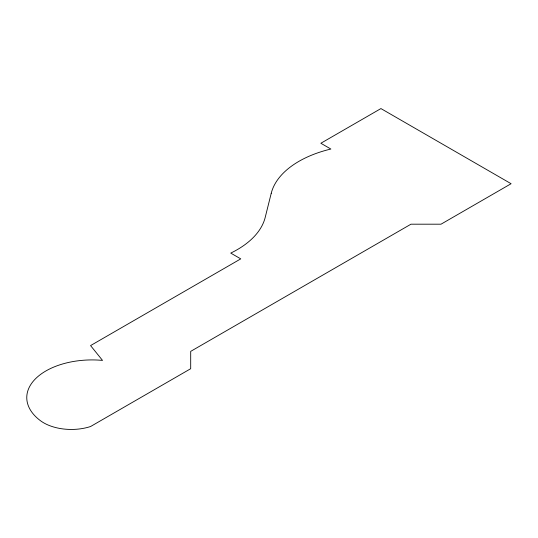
<?xml version="1.0" encoding="UTF-8"?>
<svg xmlns="http://www.w3.org/2000/svg" width="538" height="538" viewBox="0 0 538 538"><rect width="100%" height="100%" fill="white"/><g stroke="black" fill="none" stroke-linecap="round" stroke-linejoin="round"><path stroke-width="0.81" d="M271.233 193.27L265.2 217.419A98.958 57.136 0 0 1 230.741 253.095L240.755 258.872L90.566 345.584L102.529 360.406A65.293 37.694 0 0 0 35.918 378.369A65.293 37.694 0 0 0 40.498 420.736A39.025 22.529 0 0 0 90.566 426.52L190.694 368.712L190.694 351.368L410.971 224.191L441.012 224.191L511.1 183.72L380.931 108.575L320.856 143.256L330.87 149.039A98.003 56.577 0 0 0 271.233 193.27"/></g></svg>
